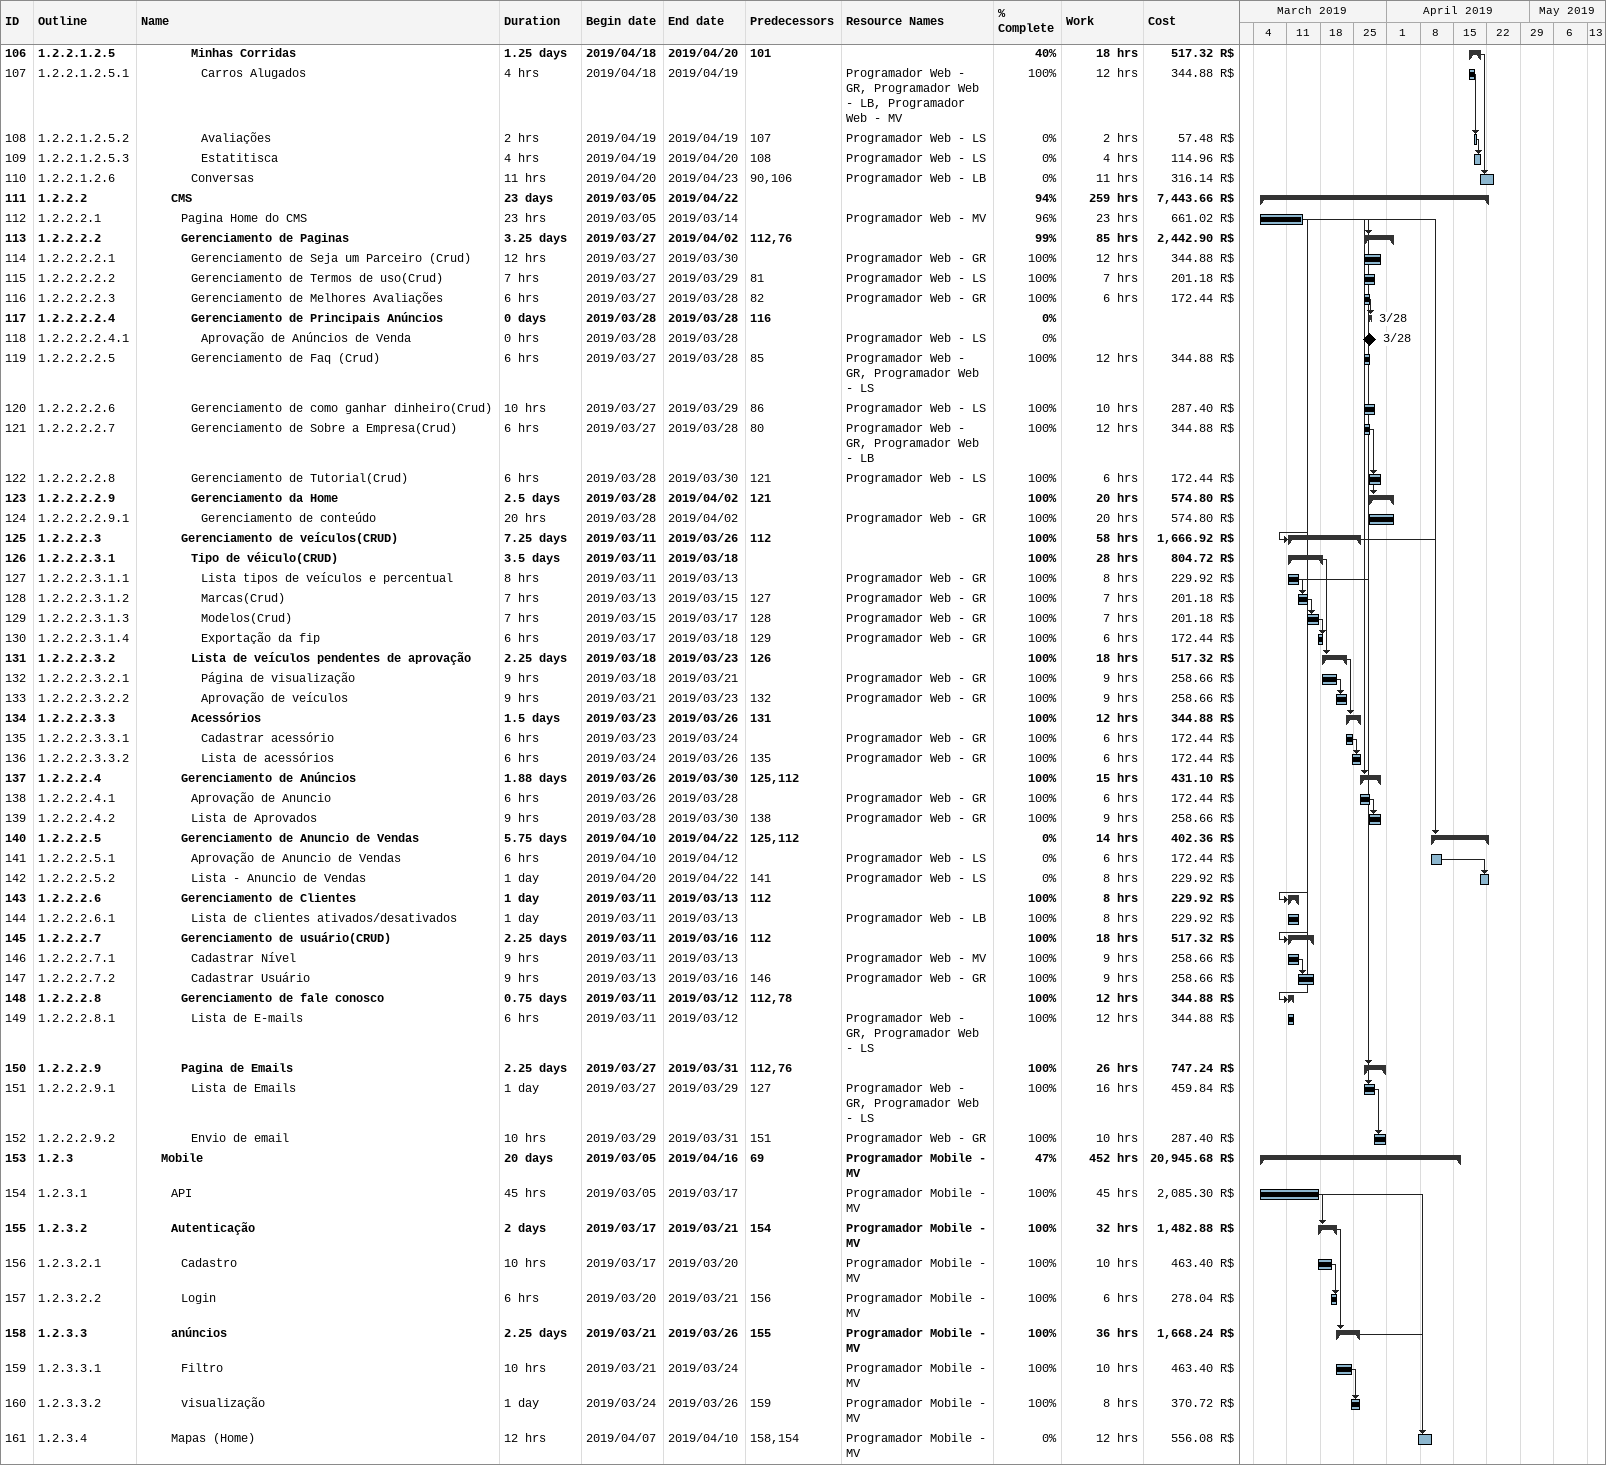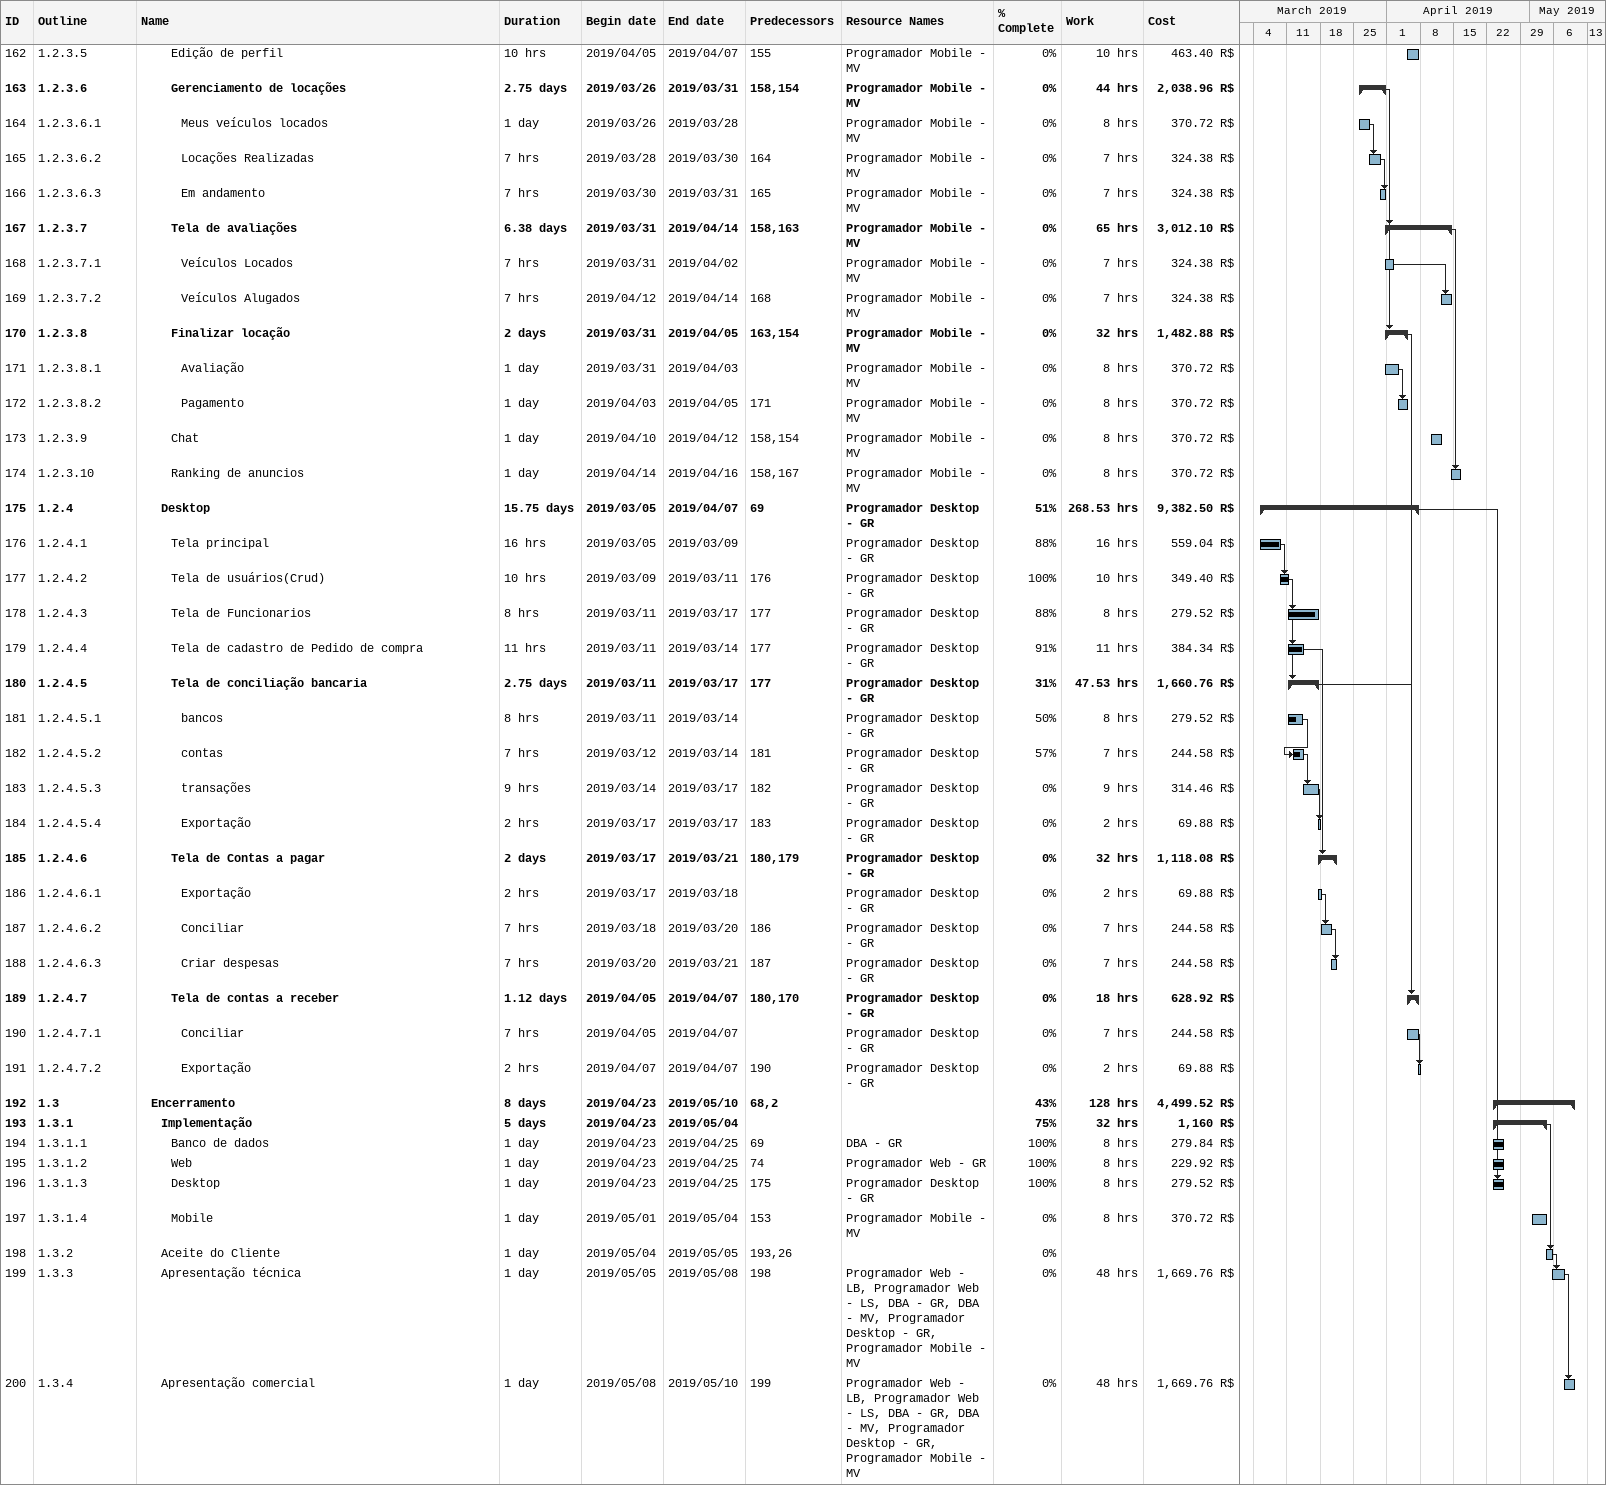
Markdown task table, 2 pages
| ID | WBS | Task | Duration | Start | Finish | Predecessors | Resources | % complete | Work (h) | Cost (R$) |
|---|---|---|---|---|---|---|---|---|---|---|
| 106 | 1.2.2.1.2.5 | **Minhas Corridas** | 1.25d | 2019-04-18 | 2019-04-20 | 101 |  | 40 | 18 | 517.32 |
| 107 | 1.2.2.1.2.5.1 | Carros Alugados | 4h | 2019-04-18 | 2019-04-19 |  | Programador Web - GR, Programador Web - LB, Programador Web - MV | 100 | 12 | 344.88 |
| 108 | 1.2.2.1.2.5.2 | Avaliações | 2h | 2019-04-19 | 2019-04-19 | 107 | Programador Web - LS | 0 | 2 | 57.48 |
| 109 | 1.2.2.1.2.5.3 | Estatitisca | 4h | 2019-04-19 | 2019-04-20 | 108 | Programador Web - LS | 0 | 4 | 114.96 |
| 110 | 1.2.2.1.2.6 | Conversas | 11h | 2019-04-20 | 2019-04-23 | 90, 106 | Programador Web - LB | 0 | 11 | 316.14 |
| 111 | 1.2.2.2 | **CMS** | 23d | 2019-03-05 | 2019-04-22 |  |  | 94 | 259 | 7443.66 |
| 112 | 1.2.2.2.1 | Pagina Home do CMS | 23h | 2019-03-05 | 2019-03-14 |  | Programador Web - MV | 96 | 23 | 661.02 |
| 113 | 1.2.2.2.2 | **Gerenciamento de Paginas** | 3.25d | 2019-03-27 | 2019-04-02 | 112, 76 |  | 99 | 85 | 2442.90 |
| 114 | 1.2.2.2.2.1 | Gerenciamento de Seja um Parceiro (Crud) | 12h | 2019-03-27 | 2019-03-30 |  | Programador Web - GR | 100 | 12 | 344.88 |
| 115 | 1.2.2.2.2.2 | Gerenciamento de Termos de uso(Crud) | 7h | 2019-03-27 | 2019-03-29 | 81 | Programador Web - LS | 100 | 7 | 201.18 |
| 116 | 1.2.2.2.2.3 | Gerenciamento de Melhores Avaliações | 6h | 2019-03-27 | 2019-03-28 | 82 | Programador Web - GR | 100 | 6 | 172.44 |
| 117 | 1.2.2.2.2.4 | **Gerenciamento de Principais Anúncios** | 0d | 2019-03-28 | 2019-03-28 | 116 |  | 0 |  |  |
| 118 | 1.2.2.2.2.4.1 | Aprovação de Anúncios de Venda | 0h | 2019-03-28 | 2019-03-28 |  | Programador Web - LS | 0 |  |  |
| 119 | 1.2.2.2.2.5 | Gerenciamento de Faq (Crud) | 6h | 2019-03-27 | 2019-03-28 | 85 | Programador Web - GR, Programador Web - LS | 100 | 12 | 344.88 |
| 120 | 1.2.2.2.2.6 | Gerenciamento de como ganhar dinheiro(Crud) | 10h | 2019-03-27 | 2019-03-29 | 86 | Programador Web - LS | 100 | 10 | 287.40 |
| 121 | 1.2.2.2.2.7 | Gerenciamento de Sobre a Empresa(Crud) | 6h | 2019-03-27 | 2019-03-28 | 80 | Programador Web - GR, Programador Web - LB | 100 | 12 | 344.88 |
| 122 | 1.2.2.2.2.8 | Gerenciamento de Tutorial(Crud) | 6h | 2019-03-28 | 2019-03-30 | 121 | Programador Web - LS | 100 | 6 | 172.44 |
| 123 | 1.2.2.2.2.9 | **Gerenciamento da Home** | 2.5d | 2019-03-28 | 2019-04-02 | 121 |  | 100 | 20 | 574.80 |
| 124 | 1.2.2.2.2.9.1 | Gerenciamento de conteúdo | 20h | 2019-03-28 | 2019-04-02 |  | Programador Web - GR | 100 | 20 | 574.80 |
| 125 | 1.2.2.2.3 | **Gerenciamento de veículos(CRUD)** | 7.25d | 2019-03-11 | 2019-03-26 | 112 |  | 100 | 58 | 1666.92 |
| 126 | 1.2.2.2.3.1 | **Tipo de véiculo(CRUD)** | 3.5d | 2019-03-11 | 2019-03-18 |  |  | 100 | 28 | 804.72 |
| 127 | 1.2.2.2.3.1.1 | Lista tipos de veículos e percentual | 8h | 2019-03-11 | 2019-03-13 |  | Programador Web - GR | 100 | 8 | 229.92 |
| 128 | 1.2.2.2.3.1.2 | Marcas(Crud) | 7h | 2019-03-13 | 2019-03-15 | 127 | Programador Web - GR | 100 | 7 | 201.18 |
| 129 | 1.2.2.2.3.1.3 | Modelos(Crud) | 7h | 2019-03-15 | 2019-03-17 | 128 | Programador Web - GR | 100 | 7 | 201.18 |
| 130 | 1.2.2.2.3.1.4 | Exportação da fip | 6h | 2019-03-17 | 2019-03-18 | 129 | Programador Web - GR | 100 | 6 | 172.44 |
| 131 | 1.2.2.2.3.2 | **Lista de veículos pendentes de aprovação** | 2.25d | 2019-03-18 | 2019-03-23 | 126 |  | 100 | 18 | 517.32 |
| 132 | 1.2.2.2.3.2.1 | Página de visualização | 9h | 2019-03-18 | 2019-03-21 |  | Programador Web - GR | 100 | 9 | 258.66 |
| 133 | 1.2.2.2.3.2.2 | Aprovação de veículos | 9h | 2019-03-21 | 2019-03-23 | 132 | Programador Web - GR | 100 | 9 | 258.66 |
| 134 | 1.2.2.2.3.3 | **Acessórios** | 1.5d | 2019-03-23 | 2019-03-26 | 131 |  | 100 | 12 | 344.88 |
| 135 | 1.2.2.2.3.3.1 | Cadastrar acessório | 6h | 2019-03-23 | 2019-03-24 |  | Programador Web - GR | 100 | 6 | 172.44 |
| 136 | 1.2.2.2.3.3.2 | Lista de acessórios | 6h | 2019-03-24 | 2019-03-26 | 135 | Programador Web - GR | 100 | 6 | 172.44 |
| 137 | 1.2.2.2.4 | **Gerenciamento de Anúncios** | 1.88d | 2019-03-26 | 2019-03-30 | 125, 112 |  | 100 | 15 | 431.10 |
| 138 | 1.2.2.2.4.1 | Aprovação de Anuncio | 6h | 2019-03-26 | 2019-03-28 |  | Programador Web - GR | 100 | 6 | 172.44 |
| 139 | 1.2.2.2.4.2 | Lista de Aprovados | 9h | 2019-03-28 | 2019-03-30 | 138 | Programador Web - GR | 100 | 9 | 258.66 |
| 140 | 1.2.2.2.5 | **Gerenciamento de Anuncio de Vendas** | 5.75d | 2019-04-10 | 2019-04-22 | 125, 112 |  | 0 | 14 | 402.36 |
| 141 | 1.2.2.2.5.1 | Aprovação de Anuncio de Vendas | 6h | 2019-04-10 | 2019-04-12 |  | Programador Web - LS | 0 | 6 | 172.44 |
| 142 | 1.2.2.2.5.2 | Lista - Anuncio de Vendas | 1d | 2019-04-20 | 2019-04-22 | 141 | Programador Web - LS | 0 | 8 | 229.92 |
| 143 | 1.2.2.2.6 | **Gerenciamento de Clientes** | 1d | 2019-03-11 | 2019-03-13 | 112 |  | 100 | 8 | 229.92 |
| 144 | 1.2.2.2.6.1 | Lista de clientes ativados/desativados | 1d | 2019-03-11 | 2019-03-13 |  | Programador Web - LB | 100 | 8 | 229.92 |
| 145 | 1.2.2.2.7 | **Gerenciamento de usuário(CRUD)** | 2.25d | 2019-03-11 | 2019-03-16 | 112 |  | 100 | 18 | 517.32 |
| 146 | 1.2.2.2.7.1 | Cadastrar Nível | 9h | 2019-03-11 | 2019-03-13 |  | Programador Web - MV | 100 | 9 | 258.66 |
| 147 | 1.2.2.2.7.2 | Cadastrar Usuário | 9h | 2019-03-13 | 2019-03-16 | 146 | Programador Web - GR | 100 | 9 | 258.66 |
| 148 | 1.2.2.2.8 | **Gerenciamento de fale conosco** | 0.75d | 2019-03-11 | 2019-03-12 | 112, 78 |  | 100 | 12 | 344.88 |
| 149 | 1.2.2.2.8.1 | Lista de E-mails | 6h | 2019-03-11 | 2019-03-12 |  | Programador Web - GR, Programador Web - LS | 100 | 12 | 344.88 |
| 150 | 1.2.2.2.9 | **Pagina de Emails** | 2.25d | 2019-03-27 | 2019-03-31 | 112, 76 |  | 100 | 26 | 747.24 |
| 151 | 1.2.2.2.9.1 | Lista de Emails | 1d | 2019-03-27 | 2019-03-29 | 127 | Programador Web - GR, Programador Web - LS | 100 | 16 | 459.84 |
| 152 | 1.2.2.2.9.2 | Envio de email | 10h | 2019-03-29 | 2019-03-31 | 151 | Programador Web - GR | 100 | 10 | 287.40 |
| 153 | 1.2.3 | **Mobile** | 20d | 2019-03-05 | 2019-04-16 | 69 | Programador Mobile - MV | 47 | 452 | 20945.68 |
| 154 | 1.2.3.1 | API | 45h | 2019-03-05 | 2019-03-17 |  | Programador Mobile - MV | 100 | 45 | 2085.30 |
| 155 | 1.2.3.2 | **Autenticação** | 2d | 2019-03-17 | 2019-03-21 | 154 | Programador Mobile - MV | 100 | 32 | 1482.88 |
| 156 | 1.2.3.2.1 | Cadastro | 10h | 2019-03-17 | 2019-03-20 |  | Programador Mobile - MV | 100 | 10 | 463.40 |
| 157 | 1.2.3.2.2 | Login | 6h | 2019-03-20 | 2019-03-21 | 156 | Programador Mobile - MV | 100 | 6 | 278.04 |
| 158 | 1.2.3.3 | **anúncios** | 2.25d | 2019-03-21 | 2019-03-26 | 155 | Programador Mobile - MV | 100 | 36 | 1668.24 |
| 159 | 1.2.3.3.1 | Filtro | 10h | 2019-03-21 | 2019-03-24 |  | Programador Mobile - MV | 100 | 10 | 463.40 |
| 160 | 1.2.3.3.2 | visualização | 1d | 2019-03-24 | 2019-03-26 | 159 | Programador Mobile - MV | 100 | 8 | 370.72 |
| 161 | 1.2.3.4 | Mapas (Home) | 12h | 2019-04-07 | 2019-04-10 | 158, 154 | Programador Mobile - MV | 0 | 12 | 556.08 |
| 162 | 1.2.3.5 | Edição de perfil | 10h | 2019-04-05 | 2019-04-07 | 155 | Programador Mobile - MV | 0 | 10 | 463.40 |
| 163 | 1.2.3.6 | **Gerenciamento de locações** | 2.75d | 2019-03-26 | 2019-03-31 | 158, 154 | Programador Mobile - MV | 0 | 44 | 2038.96 |
| 164 | 1.2.3.6.1 | Meus veículos locados | 1d | 2019-03-26 | 2019-03-28 |  | Programador Mobile - MV | 0 | 8 | 370.72 |
| 165 | 1.2.3.6.2 | Locações Realizadas | 7h | 2019-03-28 | 2019-03-30 | 164 | Programador Mobile - MV | 0 | 7 | 324.38 |
| 166 | 1.2.3.6.3 | Em andamento | 7h | 2019-03-30 | 2019-03-31 | 165 | Programador Mobile - MV | 0 | 7 | 324.38 |
| 167 | 1.2.3.7 | **Tela de avaliações** | 6.38d | 2019-03-31 | 2019-04-14 | 158, 163 | Programador Mobile - MV | 0 | 65 | 3012.10 |
| 168 | 1.2.3.7.1 | Veículos Locados | 7h | 2019-03-31 | 2019-04-02 |  | Programador Mobile - MV | 0 | 7 | 324.38 |
| 169 | 1.2.3.7.2 | Veículos Alugados | 7h | 2019-04-12 | 2019-04-14 | 168 | Programador Mobile - MV | 0 | 7 | 324.38 |
| 170 | 1.2.3.8 | **Finalizar locação** | 2d | 2019-03-31 | 2019-04-05 | 163, 154 | Programador Mobile - MV | 0 | 32 | 1482.88 |
| 171 | 1.2.3.8.1 | Avaliação | 1d | 2019-03-31 | 2019-04-03 |  | Programador Mobile - MV | 0 | 8 | 370.72 |
| 172 | 1.2.3.8.2 | Pagamento | 1d | 2019-04-03 | 2019-04-05 | 171 | Programador Mobile - MV | 0 | 8 | 370.72 |
| 173 | 1.2.3.9 | Chat | 1d | 2019-04-10 | 2019-04-12 | 158, 154 | Programador Mobile - MV | 0 | 8 | 370.72 |
| 174 | 1.2.3.10 | Ranking de anuncios | 1d | 2019-04-14 | 2019-04-16 | 158, 167 | Programador Mobile - MV | 0 | 8 | 370.72 |
| 175 | 1.2.4 | **Desktop** | 15.75d | 2019-03-05 | 2019-04-07 | 69 | Programador Desktop - GR | 51 | 268.53 | 9382.50 |
| 176 | 1.2.4.1 | Tela principal | 16h | 2019-03-05 | 2019-03-09 |  | Programador Desktop - GR | 88 | 16 | 559.04 |
| 177 | 1.2.4.2 | Tela de usuários(Crud) | 10h | 2019-03-09 | 2019-03-11 | 176 | Programador Desktop - GR | 100 | 10 | 349.40 |
| 178 | 1.2.4.3 | Tela de Funcionarios | 8h | 2019-03-11 | 2019-03-17 | 177 | Programador Desktop - GR | 88 | 8 | 279.52 |
| 179 | 1.2.4.4 | Tela de cadastro de Pedido de compra | 11h | 2019-03-11 | 2019-03-14 | 177 | Programador Desktop - GR | 91 | 11 | 384.34 |
| 180 | 1.2.4.5 | **Tela de conciliação bancaria** | 2.75d | 2019-03-11 | 2019-03-17 | 177 | Programador Desktop - GR | 31 | 47.53 | 1660.76 |
| 181 | 1.2.4.5.1 | bancos | 8h | 2019-03-11 | 2019-03-14 |  | Programador Desktop - GR | 50 | 8 | 279.52 |
| 182 | 1.2.4.5.2 | contas | 7h | 2019-03-12 | 2019-03-14 | 181 | Programador Desktop - GR | 57 | 7 | 244.58 |
| 183 | 1.2.4.5.3 | transações | 9h | 2019-03-14 | 2019-03-17 | 182 | Programador Desktop - GR | 0 | 9 | 314.46 |
| 184 | 1.2.4.5.4 | Exportação | 2h | 2019-03-17 | 2019-03-17 | 183 | Programador Desktop - GR | 0 | 2 | 69.88 |
| 185 | 1.2.4.6 | **Tela de Contas a pagar** | 2d | 2019-03-17 | 2019-03-21 | 180, 179 | Programador Desktop - GR | 0 | 32 | 1118.08 |
| 186 | 1.2.4.6.1 | Exportação | 2h | 2019-03-17 | 2019-03-18 |  | Programador Desktop - GR | 0 | 2 | 69.88 |
| 187 | 1.2.4.6.2 | Conciliar | 7h | 2019-03-18 | 2019-03-20 | 186 | Programador Desktop - GR | 0 | 7 | 244.58 |
| 188 | 1.2.4.6.3 | Criar despesas | 7h | 2019-03-20 | 2019-03-21 | 187 | Programador Desktop - GR | 0 | 7 | 244.58 |
| 189 | 1.2.4.7 | **Tela de contas a receber** | 1.12d | 2019-04-05 | 2019-04-07 | 180, 170 | Programador Desktop - GR | 0 | 18 | 628.92 |
| 190 | 1.2.4.7.1 | Conciliar | 7h | 2019-04-05 | 2019-04-07 |  | Programador Desktop - GR | 0 | 7 | 244.58 |
| 191 | 1.2.4.7.2 | Exportação | 2h | 2019-04-07 | 2019-04-07 | 190 | Programador Desktop - GR | 0 | 2 | 69.88 |
| 192 | 1.3 | **Encerramento** | 8d | 2019-04-23 | 2019-05-10 | 68, 2 |  | 43 | 128 | 4499.52 |
| 193 | 1.3.1 | **Implementação** | 5d | 2019-04-23 | 2019-05-04 |  |  | 75 | 32 | 1160 |
| 194 | 1.3.1.1 | Banco de dados | 1d | 2019-04-23 | 2019-04-25 | 69 | DBA - GR | 100 | 8 | 279.84 |
| 195 | 1.3.1.2 | Web | 1d | 2019-04-23 | 2019-04-25 | 74 | Programador Web - GR | 100 | 8 | 229.92 |
| 196 | 1.3.1.3 | Desktop | 1d | 2019-04-23 | 2019-04-25 | 175 | Programador Desktop - GR | 100 | 8 | 279.52 |
| 197 | 1.3.1.4 | Mobile | 1d | 2019-05-01 | 2019-05-04 | 153 | Programador Mobile - MV | 0 | 8 | 370.72 |
| 198 | 1.3.2 | Aceite do Cliente | 1d | 2019-05-04 | 2019-05-05 | 193, 26 |  | 0 |  |  |
| 199 | 1.3.3 | Apresentação técnica | 1d | 2019-05-05 | 2019-05-08 | 198 | Programador Web - LB, Programador Web - LS, DBA - GR, DBA - MV, Programador Desktop - GR, Programador Mobile - MV | 0 | 48 | 1669.76 |
| 200 | 1.3.4 | Apresentação comercial | 1d | 2019-05-08 | 2019-05-10 | 199 | Programador Web - LB, Programador Web - LS, DBA - GR, DBA - MV, Programador Desktop - GR, Programador Mobile - MV | 0 | 48 | 1669.76 |
